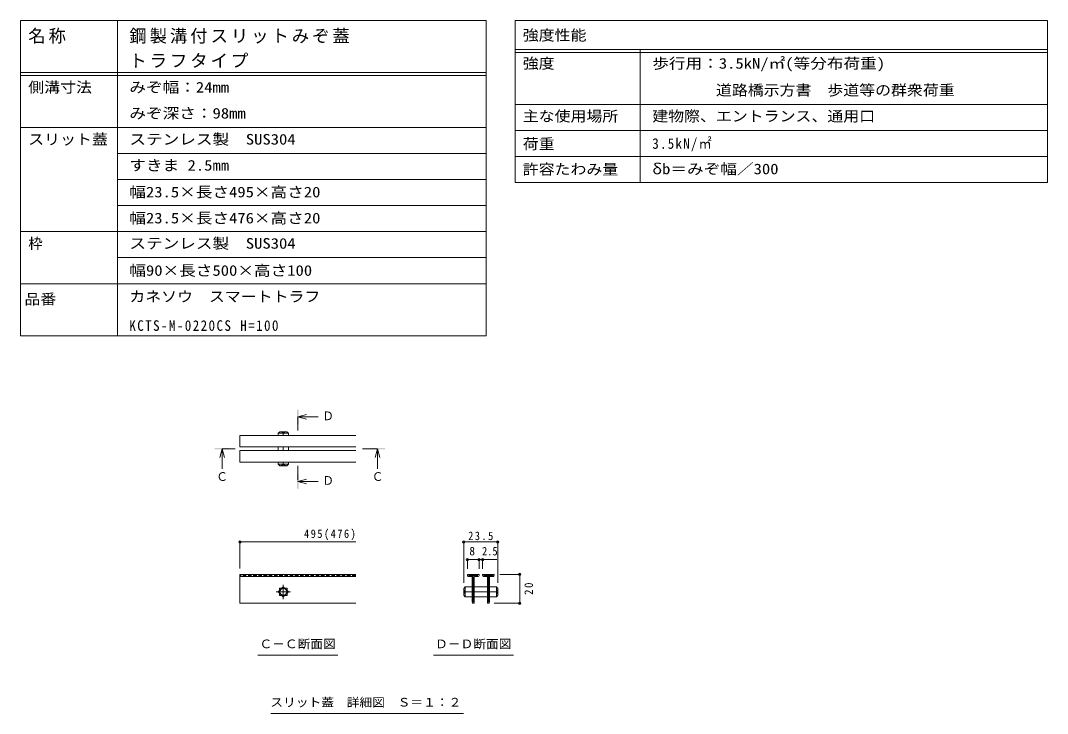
# Model space of a CAD drawing. Units: millimetres on the paper, enlarged 5 times, with parts at other scales. Extents: x -1355 to 1942, y -1375 to 1322.
# Drawn here: x 168 to 1942, y 124 to 1322 of the extents above; entities that cross this region are included whole.
import ezdxf
from ezdxf.enums import TextEntityAlignment as Align

# ---------------------------------------------------------------- set-up
doc = ezdxf.new("R2010")
doc.units = ezdxf.units.MM
doc.header["$LTSCALE"] = 5
doc.header["$PDMODE"] = 32
doc.header["$PDSIZE"] = 4
for name, pattern in [('CHAIN1', [8, 5, -1, 1, -1]), ('CHAIN2', [12, 9, -1, 1, -1]), ('DASHED1', [1.8, 1.2, -0.6])]:
    doc.linetypes.add(name, pattern=pattern)
for name, color, linetype, lineweight in [('D-2', 3, 'Continuous', 18), ('D-4', 7, 'Continuous', 18), ('D-5', 4, 'Continuous', 18), ('F-F_F-Fﾚｲﾔ', 3, 'Continuous', 18)]:
    doc.layers.add(name, color=color, linetype=linetype, lineweight=lineweight)
doc.styles.add('ＭＳ ゴシック', font='')
doc.styles.get('ＭＳ ゴシック').set_extended_font_data('MS Gothic')

msp = doc.modelspace()

# ---------------------------------------------------------------- linework, layer by layer
at = {"layer": 'D-2'}
for p, q in [((547.255, 604.422), (547.255, 584.422)), ((547.255, 604.422), (747.255, 604.422)), ((616.38, 610.672), (613.416, 608.172)), ((613.416, 608.172), (613.416, 604.422)), ((628.13, 610.672), (616.38, 610.672)), ((622.255, 608.172), (622.255, 604.422)), ((628.13, 610.672), (631.094, 608.172)), ((747.255, 584.422), (547.255, 584.422)), ((547.255, 578.172), (547.255, 558.172)), ((547.255, 578.172), (747.255, 578.172)), ((613.416, 578.172), (613.416, 584.422)), ((622.255, 584.422), (622.255, 578.172)), ((631.094, 578.172), (631.094, 584.422)), ((547.255, 558.172), (747.255, 558.172)), ((613.416, 554.422), (613.416, 558.172)), ((616.38, 551.922), (613.416, 554.422)), ((628.13, 551.922), (616.38, 551.922)), ((622.255, 554.422), (622.255, 558.172)), ((628.13, 551.922), (631.094, 554.422)), ((547.255, 364.09), (547.255, 314.09)), ((547.255, 364.09), (747.255, 364.09)), ((747.255, 360.59), (547.255, 360.59)), ((940.361, 363.84), (940.361, 361.84)), ((960.111, 364.09), (940.611, 364.09)), ((941.611, 360.59), (947.361, 360.59)), ((942.111, 362.34), (958.611, 362.34)), ((948.611, 362.34), (948.611, 315.84)), ((950.361, 362.34), (950.361, 315.84)), ((952.111, 315.84), (952.111, 359.34)), ((953.361, 360.59), (959.111, 360.59)), ((960.361, 361.84), (960.361, 363.84)), ((966.611, 363.84), (966.611, 361.84)), ((986.361, 364.09), (966.861, 364.09)), ((967.861, 360.59), (973.611, 360.59)), ((968.361, 362.34), (984.861, 362.34)), ((974.861, 362.34), (974.861, 315.84)), ((976.611, 362.34), (976.611, 315.84)), ((978.361, 315.84), (978.361, 359.34)), ((979.611, 360.59), (985.361, 360.59)), ((986.611, 361.84), (986.611, 363.84)), ((622.255, 342.679), (613.416, 333.84)), ((619.917, 340.34), (615.754, 340.34)), ((615.754, 340.34), (615.754, 336.178)), ((631.094, 333.84), (622.255, 342.679)), ((628.755, 340.34), (624.593, 340.34)), ((628.755, 336.178), (628.755, 340.34)), ((934.111, 339.715), (936.611, 342.679)), ((934.111, 327.965), (934.111, 339.715)), ((936.611, 342.679), (936.611, 325.001)), ((936.611, 342.679), (948.611, 342.679)), ((952.111, 342.679), (974.861, 342.679)), ((990.361, 342.679), (978.361, 342.679)), ((990.361, 342.679), (990.361, 325.001)), ((992.861, 339.715), (990.361, 342.679)), ((992.861, 327.965), (992.861, 339.715)), ((613.416, 333.84), (622.255, 325.001)), ((615.754, 331.501), (615.754, 327.339)), ((615.754, 327.339), (619.917, 327.339)), ((622.255, 325.001), (631.094, 333.84)), ((624.593, 327.339), (628.755, 327.339)), ((628.755, 327.339), (628.755, 331.501)), ((934.111, 327.965), (936.611, 325.001)), ((948.611, 333.84), (936.611, 333.84)), ((936.611, 325.001), (948.611, 325.001)), ((974.861, 333.84), (952.111, 333.84)), ((952.111, 325.001), (974.861, 325.001)), ((978.361, 333.84), (990.361, 333.84)), ((990.361, 325.001), (978.361, 325.001)), ((992.861, 327.965), (990.361, 325.001)), ((547.255, 314.09), (747.255, 314.09))]:
    msp.add_line(p, q, dxfattribs=at)
at = {"layer": 'D-2', "linetype": 'DASHED1'}
msp.add_line((747.255, 362.34), (547.255, 362.34), dxfattribs=at)
at = {"layer": 'D-2', "linetype": 'CHAIN2'}
for p, q in [((622.255, 321.465), (622.255, 346.215)), ((634.63, 333.84), (609.88, 333.84))]:
    msp.add_line(p, q, dxfattribs=at)
at = {"layer": 'D-2'}
for points in [[(613.416, 608.172), (631.094, 608.172), (631.094, 604.422)], [(613.416, 554.422), (631.094, 554.422), (631.094, 558.172)]]:
    msp.add_lwpolyline(points, dxfattribs=at)
msp.add_circle((622.255, 333.84), 5.875, dxfattribs=at)
for centre, radius, start, end in [((616.247, 602.207), 8.466, 44.79445, 89.10294), ((628.263, 602.207), 8.466, 90.89706, 135.20555), ((616.247, 560.387), 8.466, 270.89706, 315.20555), ((628.263, 560.387), 8.466, 224.79445, 269.10294), ((940.611, 363.84), 0.25, 90, 180), ((941.611, 361.84), 1.25, 180, 270), ((947.361, 359.34), 1.25, 0, 90), ((952.111, 360.59), 1.75, 89.99998, 180), ((953.361, 359.34), 1.25, 90, 180), ((959.111, 361.84), 1.25, 270, 0), ((960.111, 363.84), 0.25, 0, 90), ((966.861, 363.84), 0.25, 90, 180), ((967.861, 361.84), 1.25, 180, 270), ((973.611, 359.34), 1.25, 0, 90), ((978.361, 360.59), 1.75, 89.99998, 180), ((979.611, 359.34), 1.25, 90, 180), ((985.361, 361.84), 1.25, 270, 0), ((986.361, 363.84), 0.25, 0, 90), ((942.576, 339.847), 8.466, 180.89706, 225.20555), ((984.396, 339.847), 8.466, 314.79445, 359.10294), ((942.576, 327.832), 8.466, 134.79445, 179.10294), ((984.396, 327.832), 8.466, 0.89706, 45.20555), ((950.361, 315.84), 1.75, 179.99998, 0), ((976.611, 315.84), 1.75, 179.99998, 0)]:
    msp.add_arc(centre, radius, start, end, dxfattribs=at)
at = {"layer": 'D-2', "linetype": 'DASHED1'}
for start, end in [(146.36488, 213.63512), (56.36488, 123.63512), (326.36488, 33.63512), (236.36488, 303.63512)]:
    msp.add_arc((622.255, 333.84), 6.375, start, end, dxfattribs=at)
at = {"layer": 'D-4'}
for p, q in [((547.255, 421.634), (547.255, 374.09)), ((547.255, 420.134), (747.255, 420.134)), ((934.111, 421.634), (934.111, 349.715)), ((934.111, 420.134), (992.861, 420.134)), ((992.861, 421.634), (992.861, 349.715)), ((940.361, 391.033), (940.361, 373.84)), ((960.361, 391.033), (960.361, 373.84)), ((966.611, 391.033), (966.611, 373.84)), ((940.361, 389.533), (960.361, 389.533)), ((960.361, 389.533), (966.611, 389.533)), ((966.611, 389.533), (991.34, 389.533)), ((1032.237, 364.09), (996.361, 364.09)), ((1030.737, 314.09), (1030.737, 364.09)), ((1032.237, 314.09), (986.611, 314.09))]:
    msp.add_line(p, q, dxfattribs=at)
for p in [(547.255, 420.134), (934.111, 420.134), (992.861, 420.134), (940.361, 389.533), (960.361, 389.533), (966.611, 389.533), (1030.737, 364.09), (1030.737, 314.09)]:
    msp.add_point(p, dxfattribs=at)
at = {"layer": 'D-5'}
for p, q in [((647.255, 636.235), (662.255, 640.235)), ((647.255, 636.235), (682.255, 636.235)), ((647.255, 636.235), (662.255, 632.235)), ((516.381, 581.297), (512.381, 566.297)), ((516.381, 581.297), (516.381, 546.297)), ((516.381, 581.297), (520.381, 566.297)), ((785.149, 581.297), (781.149, 566.297)), ((785.149, 581.297), (785.149, 546.297)), ((785.149, 581.297), (789.149, 566.297)), ((647.255, 524.545), (662.255, 528.545)), ((647.255, 524.545), (682.255, 524.545)), ((647.255, 524.545), (662.255, 520.545))]:
    msp.add_line(p, q, dxfattribs=at)
at = {"layer": 'D-5', "linetype": 'CHAIN1'}
for p, q in [((647.255, 636.235), (647.255, 612.929)), ((516.381, 581.297), (539.054, 581.297)), ((759.217, 581.297), (785.149, 581.297)), ((647.255, 551.792), (647.255, 524.545))]:
    msp.add_line(p, q, dxfattribs=at)
at = {"layer": 'D-5', "color": 7}
for p, q in [((578.255, 224.469), (716.255, 224.469)), ((881.746, 224.469), (1019.746, 224.469)), ((600.809, 123.568), (933.809, 123.568))]:
    msp.add_line(p, q, dxfattribs=at)
at = {"layer": 'D-5'}
for points in [[(646.005, 623.735), (648.505, 623.735), (646.005, 648.735), (648.505, 648.735)], [(503.881, 580.047), (528.881, 580.047), (503.881, 582.547), (528.881, 582.547)], [(772.649, 580.047), (797.649, 580.047), (772.649, 582.547), (797.649, 582.547)], [(646.005, 512.045), (648.505, 512.045), (646.005, 537.045), (648.505, 537.045)]]:
    msp.add_solid(points, dxfattribs=at)
at = {"layer": 'F-F_F-Fﾚｲﾔ', "color": 7}
for p, q in [((168.238, 1321.664), (972.633, 1321.664)), ((168.238, 1321.664), (168.238, 776.664)), ((335.526, 1321.664), (335.526, 776.664)), ((972.633, 1321.664), (972.633, 776.664)), ((1022.633, 1321.664), (1942.5, 1321.664)), ((1022.633, 1321.664), (1022.633, 1041.664)), ((1942.5, 1321.664), (1942.5, 1041.664)), ((1022.633, 1271.664), (1942.5, 1271.664)), ((1022.633, 1266.664), (1942.5, 1266.664)), ((1239.003, 1271.664), (1239.003, 1041.664)), ((168.238, 1231.664), (972.633, 1231.664)), ((168.238, 1226.664), (972.633, 1226.664)), ((1022.633, 1176.664), (1942.5, 1176.664)), ((168.238, 1136.664), (972.633, 1136.664)), ((1022.633, 1131.664), (1942.5, 1131.664)), ((335.526, 1091.664), (972.633, 1091.664)), ((1022.633, 1086.664), (1942.5, 1086.664)), ((335.526, 1046.664), (972.633, 1046.664)), ((1022.633, 1041.664), (1942.5, 1041.664)), ((335.526, 1001.664), (972.633, 1001.664)), ((168.238, 956.664), (972.633, 956.664)), ((335.526, 911.664), (972.633, 911.664)), ((168.238, 866.664), (972.633, 866.664)), ((168.238, 776.664), (972.633, 776.664))]:
    msp.add_line(p, q, dxfattribs=at)

# ---------------------------------------------------------------- texts
at = {"layer": 'D-4', "color": 2, "style": 'ＭＳ ゴシック'}
msp.add_text('8', height=14.66, dxfattribs=at).set_placement((943.587, 392.533), align=Align.BOTTOM_LEFT)
at = {"layer": 'D-4', "color": 2, "style": 'ＭＳ ゴシック', "width": 0.9}
msp.add_text('2.5', height=14.66, dxfattribs=at).set_placement((965.601, 392.533), align=Align.BOTTOM_LEFT)
at = {"layer": 'D-4', "color": 2, "char_height": 14.66, "attachment_point": 7, "style": 'ＭＳ ゴシック'}
for s, insert in [('\\T1.28;\\W0.9;495(476)', (658.025, 423.134)), ('\\T1.28;\\W0.9;23.5', (941.611, 423.134))]:
    msp.add_mtext(s, dxfattribs=dict(at, insert=insert))
at = {"layer": 'D-4', "color": 2, "insert": (1053.737, 328.465), "char_height": 14.66, "attachment_point": 7, "rotation": 90, "style": 'ＭＳ ゴシック'}
msp.add_mtext('\\T1.27;\\W0.95;20', dxfattribs=at)
at = {"layer": 'D-5', "color": 2, "style": 'ＭＳ ゴシック'}
for s, p in [('Ｄ', (689.755, 626.235)), ('Ｃ', (506.381, 521.297)), ('Ｄ', (689.755, 514.545)), ('Ｃ', (775.149, 521.297))]:
    msp.add_text(s, height=14.66, dxfattribs=at).set_placement(p, align=Align.BOTTOM_LEFT)
at = {"layer": 'D-5', "color": 2, "style": 'ＭＳ ゴシック', "width": 1.1}
for s, p in [('Ｃ－Ｃ断面図', (581.005, 231.969)), ('Ｄ－Ｄ断面図', (884.496, 231.969)), ('スリット蓋\u3000詳細図\u3000Ｓ＝１：２', (599.809, 131.068))]:
    msp.add_text(s, height=14.66, dxfattribs=at).set_placement(p, align=Align.BOTTOM_LEFT)
at = {"layer": 'F-F_F-Fﾚｲﾔ', "style": 'ＭＳ ゴシック'}
for s, width, p in [('強度性能', 1.1, (1035.942, 1281.664)), ('歩行用：3.5kN/㎡(等分布荷重)', 1.15, (1259.671, 1232.914)), ('強度', 1.1, (1035.942, 1232.914)), ('側溝寸法', 1.1, (181.547, 1191.664)), ('みぞ幅：24mm', 1.15, (356.194, 1191.664)), ('\u3000\u3000\u3000\u3000道路橋示方書\u3000歩道等の群衆荷重', 1.1, (1259.671, 1186.664)), ('みぞ深さ：98mm', 1.15, (356.194, 1146.664)), ('主な使用場所', 1.1, (1035.942, 1141.664)), ('建物際、エントランス、通用口', 1.1, (1259.671, 1141.664)), ('スリット蓋', 1.1, (181.547, 1101.664)), ('ステンレス製\u3000SUS304', 1.15, (356.194, 1101.664)), ('荷重', 1.1, (1035.942, 1093.764)), ('すきま 2.5㎜', 1.15, (356.194, 1056.664)), ('許容たわみ量', 1.1, (1035.942, 1049.824)), ('δb＝みぞ幅／300', 1.15, (1259.671, 1050.414)), ('幅23.5×長さ495×高さ20', 1.15, (356.194, 1010.414)), ('幅23.5×長さ476×高さ20', 1.15, (356.194, 965.414)), ('ステンレス製\u3000SUS304', 1.15, (356.194, 921.664)), ('幅90×長さ500×高さ100', 1.15, (356.194, 874.814)), ('カネソウ\u3000スマートトラフ', 1.1, (356.194, 829.814)), ('品番', 1.1, (174.881, 825.378))]:
    msp.add_text(s, height=18.33, dxfattribs=dict(at, width=width)).set_placement(p, align=Align.BOTTOM_LEFT)
msp.add_text('枠', height=18.33, dxfattribs=at).set_placement((181.547, 921.664), align=Align.BOTTOM_LEFT)
at = {"layer": 'F-F_F-Fﾚｲﾔ', "attachment_point": 7, "style": 'ＭＳ ゴシック'}
for s, insert, char_height in [('\\T1.17;名称', (181.547, 1281.664), 21.99), ('\\T1.17;鋼製溝付スリットみぞ蓋\u3000', (356.194, 1281.664), 21.99), ('\\T1.17;トラフタイプ\u3000', (356.194, 1239.998), 21.99), ('\\T1.19;\\W0.9;3.5kN/㎡', (1259.671, 1095.414), 18.33), ('\\T1.22;\\W0.9;KCTS-M-0220CS\\~H=100', (356.194, 784.814), 18.33)]:
    msp.add_mtext(s, dxfattribs=dict(at, insert=insert, char_height=char_height))

doc.saveas('drawing.dxf')
